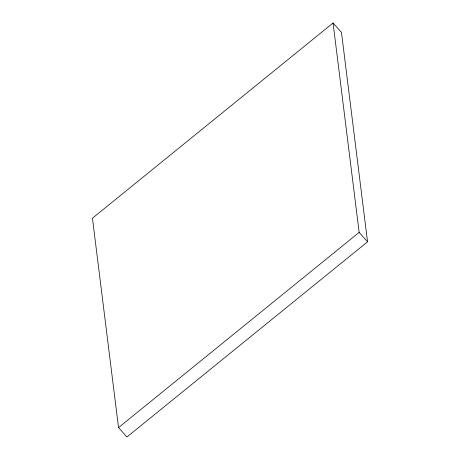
<?xml version="1.0" encoding="UTF-8"?>
<svg xmlns="http://www.w3.org/2000/svg" width="460" height="460" viewBox="0 0 460 460"><rect width="100%" height="100%" fill="white"/><g stroke="black" fill="none" stroke-linecap="round" stroke-linejoin="round"><path stroke-width="0.69" d="M333.069 23L92.448 218.201L118.53 427.599L126.931 437L367.551 241.799L341.469 32.401L333.069 23L359.151 232.398L367.551 241.799M118.53 427.599L359.151 232.398"/></g></svg>
